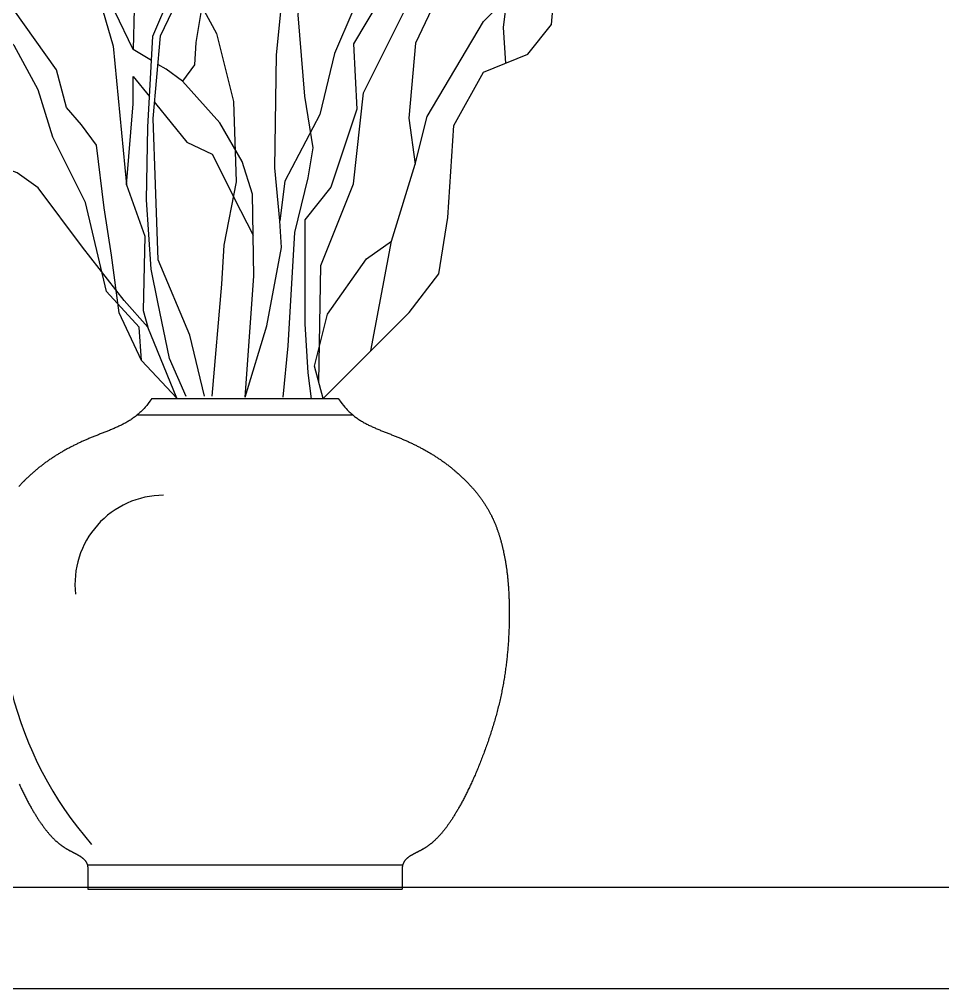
# Model space of a CAD drawing. Extents: x 1959 to 5877, y 3119 to 7489.
# Drawn here: x 4770.2 to 4989, y 5692.4 to 5922 of the extents above; entities that cross this region are included whole.
import ezdxf

# ---------------------------------------------------------------- set-up
doc = ezdxf.new("R2010")
doc.units = 0
doc.header["$MEASUREMENT"] = 0
for name, color, linetype in [('3', 3, 'CONTINUOUS'), ('4', 4, 'CONTINUOUS'), ('7', 7, 'CONTINUOUS')]:
    doc.layers.add(name, color=color, linetype=linetype)

# ---------------------------------------------------------------- blocks, each defined once
blk = doc.blocks.new('花-3')
at = {"layer": '3'}
for p, q in [((-14.2, 62.42), (14.2, 62.42)), ((-20.75, 3.2), (20.75, 3.2))]:
    blk.add_line(p, q, dxfattribs=at)
for points in [[(41.91, 272.12), (37.9, 260.06), (31.88, 250.03), (29.06, 242.01), (27.86, 235.59), (26.25, 224.75), (24.24, 200.68), (22.64, 194.66), (18.22, 185.83), (16.21, 180.21), (19.42, 175.8), (17.82, 166.97), (12.6, 155.74), (13.8, 134.07), (14.2, 115.61), (11.79, 109.99), (9.86, 101.97), (5.26, 93.21), (4.6, 87.96)], [(72.62, 245.5), (59.32, 233.07), (55.89, 224.93), (55.03, 206.5), (56.75, 200.5), (56.32, 189.79), (52.03, 176.5), (49.88, 167.07), (48.6, 157.22), (39.59, 143.93), (35.3, 138.79), (28.86, 128.93), (26.72, 120.36), (22.43, 111.36), (21.57, 101.5), (22.39, 95.45)], [(-5.67, 116.17), (-3.75, 112.64), (-1.5, 103.67), (-1.18, 93.1), (-2.79, 84.77), (-3.11, 79.64), (-4.39, 64.9)], [(-8.99, 64.65), (-13.61, 69.6), (-16.58, 75.86), (-17.57, 83.45), (-18.56, 89.71), (-19.55, 97.96), (-21.53, 100.6), (-23.52, 102.9), (-24.84, 107.85), (-30.45, 115.77)], [(-5.35, 64.9), (-7.28, 72.91), (-11.45, 82.85), (-11.77, 92.78), (-12.09, 101.43), (-11.12, 112.32), (-7.92, 119.05), (-6.63, 126.1), (-10.16, 140.84), (-15.61, 152.06), (-17.86, 156.22), (-21.39, 160.71), (-22.03, 167.44), (-24.92, 171.92), (-26.84, 175.45), (-21.71, 181.85), (-19.14, 187.94), (-18.5, 194.03), (-17.54, 203.64), (-15.61, 210.05)], [(16.56, 70.88), (19.27, 85.3), (22.39, 95.45), (23.96, 101.7), (31.38, 114.2), (38.42, 121.23), (43.11, 126.3), (47.02, 131.38), (50.93, 138.02), (62.27, 150.12), (64.22, 155.98), (63.05, 166.92), (68.52, 184.1), (74.77, 198.94), (76.73, 207.92)], [(-56.27, 204.62), (-51.42, 196.66), (-44.49, 192.96), (-40.09, 189.5), (-35.47, 183.72), (-30.61, 176.33), (-27.15, 165.25), (-26.92, 157.63), (-23.45, 149.08), (-22.06, 139.61), (-22.06, 132.22), (-20.4, 121.42), (-17.35, 110.98), (-15.61, 92.71), (-13.21, 85.97), (-13.43, 76.18), (-12.79, 73.98)], [(5.04, 64.76), (5.69, 71.54), (6.57, 86.43), (8.32, 93.65), (8.98, 97.59), (7.88, 104.37), (7.01, 115.1), (7.88, 123.42), (9.86, 133.27), (10.51, 137.42), (10.84, 142.64), (17.28, 156.79), (25, 173.07), (26.29, 182.5), (25, 184.64), (24.14, 186.36), (25.43, 196.64), (24.24, 200.68)], [(-14.74, 110.55), (-17.13, 115.55), (-18.22, 121.2), (-19.31, 132.08), (-19.31, 138.17), (-19.89, 147.38), (-21.43, 151.5), (-23.24, 156.91), (-24.53, 163.87), (-25.82, 171.59), (-26.84, 175.45), (-28.65, 178.8), (-29.68, 181.38), (-30.37, 181.85), (-33.81, 184.47), (-35.61, 188.08), (-35.65, 190.78)], [(9.71, 66.72), (10, 82.12), (14.29, 92.84), (15.58, 104.84), (22.44, 118.55), (26.73, 124.98), (26.73, 131.84), (28.88, 147.69), (30.59, 153.69), (33.6, 160.98), (33.17, 169.12), (31.02, 175.12), (27.59, 177.69), (25.02, 186.26), (24.39, 188.35)], [(-13.61, 69.6), (-13.96, 73.98), (-18.26, 78.66), (-21, 90.38), (-25.3, 98.97), (-27.25, 105.22), (-30.38, 111.07), (-35.85, 116.15), (-40.15, 117.71), (-44.84, 126.3), (-46.8, 127.48), (-51.1, 134.5), (-55, 138.41), (-57.74, 140.75), (-61.65, 143.88), (-64.39, 145.05), (-67.51, 148.95), (-70.25, 155.2), (-75.72, 160.67)], [(-27.76, 155.79), (-29.97, 150.48), (-32.18, 145.18), (-30.86, 137.66), (-24.66, 131.91), (-15.36, 126.16), (-14.48, 121.3), (-14.74, 110.55)], [(10.28, 64.6), (15.36, 69.68), (21.61, 75.93), (25.52, 81.01), (26.69, 88.42), (27.48, 100.53), (31.38, 107.56), (37.25, 109.9), (40.37, 113.81), (40.77, 118.88), (40.77, 130.21), (42.33, 132.94), (48.19, 135.68)], [(34.32, 108.73), (34.03, 113.41), (34.88, 120.27), (37.03, 130.12), (38.75, 135.27)], [(-8.99, 64.65), (-12.79, 73.98), (-15.91, 77.49), (-21.39, 84.52), (-27.25, 92.33), (-29.99, 94.28), (-33.11, 95.45), (-37.41, 99.75), (-39.76, 103.26), (-45.23, 107.56), (-51.88, 114.2), (-55.79, 120.45), (-56.96, 123.96), (-58.13, 131.38), (-60.09, 134.5)], [(-7.77, 64.87), (-9.95, 69.87), (-11.47, 77.27), (-12.34, 81.62), (-12.99, 90.75), (-12.78, 100.32), (-12.12, 112.29), (-9.73, 117.94), (-9.51, 122.94), (-11.03, 125.99), (-14.3, 129.69), (-14.65, 131.55)], [(26.73, 131.84), (21.16, 122.84), (14.29, 111.27), (14.72, 102.69), (11.29, 92.41), (7.86, 88.12), (7.86, 74.41), (8.29, 67.98), (8.72, 64.55)], [(0, 64.76), (2.85, 74.17), (4.82, 84.46), (4.6, 87.96), (3.94, 94.96), (4.16, 109.85), (5.69, 125.17)], [(-5.67, 116.17), (-6.48, 111.46), (-6.67, 108.53), (-8.24, 106.37)], [(-12.3, 109.08), (-14.74, 110.55)], [(0, 64.76), (1.17, 80.7), (0.98, 91.48), (-0.39, 95.79), (-3.34, 100.88), (-8.24, 106.37), (-10.4, 107.94), (-11.46, 108.57)], [(-15.61, 92.71), (-14.74, 103.37), (-14.74, 106.96)], [(-14.74, 106.96), (-12.56, 104.36)], [(-11.9, 103.58), (-11.77, 103.43), (-7.65, 98.34), (-4.32, 96.77), (-0.59, 89.32), (1.08, 86.09)], [(10.28, 64.61), (9.14, 68.84), (10.86, 75.7), (16.01, 82.98), (19.27, 85.3)]]:
    blk.add_lwpolyline(points, dxfattribs=at)
for centre, radius, start, end in [((-10.68, 40.14), 11.72, 90.2859, 186.3895), ((16.18, 37.77), 48.37, 166.8819, 221.2179)]:
    blk.add_arc(centre, radius, start, end, dxfattribs=at)
at = {"layer": '4'}
blk.add_line((-20.7, 0), (20.7, 0), dxfattribs=at)
blk.add_line((-20.7, 0), (20.7, 0), dxfattribs=at)
for points in [[(-12.27, 64.61), (-12.52, 64.25), (-12.75, 63.95), (-12.95, 63.69), (-13.13, 63.47), (-13.3, 63.28), (-13.45, 63.12), (-13.59, 62.97), (-13.72, 62.85), (-13.85, 62.73), (-13.97, 62.62), (-14.09, 62.51), (-14.2, 62.42), (-14.32, 62.32), (-14.43, 62.24), (-14.54, 62.15), (-14.65, 62.07), (-14.76, 61.99), (-14.87, 61.91), (-14.99, 61.84), (-15.1, 61.76), (-15.22, 61.69), (-15.33, 61.62), (-15.45, 61.55), (-15.56, 61.48), (-15.68, 61.41), (-15.8, 61.35), (-15.92, 61.29), (-16.03, 61.22), (-16.15, 61.16), (-16.27, 61.1), (-16.39, 61.04), (-16.51, 60.98), (-16.63, 60.93), (-16.75, 60.87), (-16.88, 60.82), (-17, 60.76), (-17.12, 60.71), (-17.24, 60.65), (-17.36, 60.6), (-17.48, 60.55), (-17.6, 60.5), (-17.73, 60.45), (-17.85, 60.4), (-17.97, 60.35), (-18.09, 60.3), (-18.21, 60.26), (-18.33, 60.21), (-18.46, 60.16), (-18.58, 60.11), (-18.7, 60.07), (-18.82, 60.02), (-18.94, 59.97), (-19.06, 59.92), (-19.18, 59.88), (-19.3, 59.83), (-19.42, 59.78), (-19.53, 59.74), (-19.65, 59.69), (-19.77, 59.64), (-19.89, 59.59), (-20, 59.55), (-20.12, 59.5), (-20.24, 59.45), (-20.35, 59.4), (-20.47, 59.35), (-20.58, 59.31), (-20.7, 59.26), (-20.81, 59.21), (-20.92, 59.16), (-21.04, 59.11), (-21.15, 59.06), (-21.26, 59.01), (-21.37, 58.96), (-21.48, 58.91), (-21.6, 58.86), (-21.71, 58.81), (-21.82, 58.75), (-21.93, 58.7), (-22.04, 58.65), (-22.14, 58.6), (-22.25, 58.55), (-22.36, 58.49), (-22.47, 58.44), (-22.58, 58.39), (-22.68, 58.33), (-22.79, 58.28), (-22.9, 58.22), (-23, 58.17), (-23.11, 58.11), (-23.21, 58.06), (-23.32, 58), (-23.42, 57.95), (-23.53, 57.89), (-23.63, 57.83), (-23.73, 57.77), (-23.84, 57.72), (-23.94, 57.66), (-24.04, 57.6), (-24.14, 57.54), (-24.24, 57.48), (-24.35, 57.42), (-24.45, 57.36), (-24.55, 57.3), (-24.65, 57.24), (-24.75, 57.18), (-24.85, 57.12), (-24.95, 57.05), (-25.04, 56.99), (-25.14, 56.93), (-25.24, 56.86), (-25.34, 56.8), (-25.44, 56.74), (-25.53, 56.67), (-25.63, 56.6), (-25.73, 56.54), (-25.82, 56.47), (-25.92, 56.4), (-26.02, 56.34), (-26.11, 56.27), (-26.21, 56.2), (-26.3, 56.13), (-26.4, 56.06), (-26.49, 55.99), (-26.59, 55.92), (-26.68, 55.85), (-26.77, 55.78), (-26.86, 55.7), (-26.96, 55.63), (-27.05, 55.56), (-27.14, 55.49), (-27.23, 55.41), (-27.32, 55.34), (-27.42, 55.26), (-27.51, 55.19), (-27.6, 55.11), (-27.69, 55.04), (-27.77, 54.96), (-27.86, 54.88), (-27.95, 54.8), (-28.04, 54.73), (-28.13, 54.65), (-28.21, 54.57), (-28.3, 54.49), (-28.39, 54.41), (-28.47, 54.33), (-28.56, 54.25), (-28.64, 54.17), (-28.72, 54.09), (-28.81, 54.01), (-28.89, 53.93), (-28.97, 53.85), (-29.06, 53.77), (-29.14, 53.68), (-29.22, 53.6), (-29.3, 53.52), (-29.38, 53.44), (-29.46, 53.35), (-29.53, 53.27), (-29.61, 53.19), (-29.69, 53.1), (-29.77, 53.02)], [(-29.74, 13.82), (-29.67, 13.68), (-29.6, 13.54), (-29.54, 13.39), (-29.47, 13.26), (-29.4, 13.12), (-29.34, 12.98), (-29.27, 12.84), (-29.21, 12.71), (-29.14, 12.58), (-29.07, 12.45), (-29.01, 12.32), (-28.94, 12.19), (-28.88, 12.06), (-28.81, 11.94), (-28.75, 11.81), (-28.68, 11.69), (-28.62, 11.57), (-28.55, 11.45), (-28.49, 11.33), (-28.42, 11.21), (-28.36, 11.1), (-28.3, 10.98), (-28.23, 10.87), (-28.17, 10.75), (-28.11, 10.64), (-28.04, 10.53), (-27.98, 10.43), (-27.92, 10.32), (-27.86, 10.21), (-27.79, 10.11), (-27.73, 10.01), (-27.67, 9.91), (-27.61, 9.81), (-27.55, 9.71), (-27.49, 9.61), (-27.43, 9.51), (-27.37, 9.42), (-27.31, 9.32), (-27.25, 9.23), (-27.19, 9.14), (-27.13, 9.05), (-27.07, 8.96), (-27.01, 8.87), (-26.95, 8.79), (-26.89, 8.7), (-26.83, 8.62), (-26.77, 8.54), (-26.72, 8.45), (-26.66, 8.37), (-26.6, 8.3), (-26.55, 8.22), (-26.49, 8.14), (-26.43, 8.07), (-26.38, 7.99), (-26.32, 7.92), (-26.27, 7.85), (-26.21, 7.78), (-26.16, 7.71), (-26.1, 7.64), (-26.05, 7.58), (-26, 7.51), (-25.94, 7.45), (-25.89, 7.38), (-25.84, 7.32), (-25.79, 7.26), (-25.73, 7.2), (-25.68, 7.14), (-25.63, 7.09), (-25.58, 7.03), (-25.53, 6.97), (-25.48, 6.92), (-25.43, 6.87), (-25.38, 6.81), (-25.33, 6.76), (-25.28, 6.71), (-25.23, 6.66), (-25.18, 6.61), (-25.13, 6.57), (-25.09, 6.52), (-25.04, 6.47), (-24.99, 6.43), (-24.94, 6.39), (-24.9, 6.34), (-24.85, 6.3), (-24.8, 6.26), (-24.76, 6.22), (-24.71, 6.18), (-24.66, 6.14), (-24.62, 6.1), (-24.57, 6.06), (-24.53, 6.03), (-24.48, 5.99), (-24.44, 5.95), (-24.39, 5.92), (-24.35, 5.89), (-24.3, 5.85), (-24.26, 5.82), (-24.22, 5.79), (-24.17, 5.76), (-24.13, 5.72), (-24.09, 5.69), (-24.04, 5.66), (-24, 5.63), (-23.96, 5.61), (-23.92, 5.58), (-23.87, 5.55), (-23.83, 5.52), (-23.79, 5.5), (-23.75, 5.47), (-23.71, 5.44), (-23.66, 5.42), (-23.62, 5.39), (-23.58, 5.37), (-23.54, 5.34), (-23.5, 5.32), (-23.46, 5.29), (-23.42, 5.27), (-23.38, 5.25), (-23.34, 5.22), (-23.3, 5.2), (-23.26, 5.18), (-23.22, 5.16), (-23.18, 5.14), (-23.14, 5.11), (-23.1, 5.09), (-23.06, 5.07), (-23.02, 5.05), (-22.98, 5.03), (-22.94, 5.01), (-22.9, 4.99), (-22.86, 4.97), (-22.82, 4.95), (-22.78, 4.93), (-22.74, 4.91), (-22.7, 4.89), (-22.67, 4.87), (-22.63, 4.85), (-22.59, 4.83), (-22.55, 4.81), (-22.52, 4.79), (-22.48, 4.77), (-22.44, 4.75), (-22.4, 4.73), (-22.37, 4.71), (-22.33, 4.69), (-22.29, 4.67), (-22.26, 4.65), (-22.22, 4.64), (-22.19, 4.62), (-22.15, 4.6), (-22.12, 4.58), (-22.08, 4.56), (-22.05, 4.54), (-22.01, 4.52), (-21.98, 4.5), (-21.95, 4.48), (-21.91, 4.46), (-21.88, 4.44), (-21.85, 4.42), (-21.82, 4.4), (-21.79, 4.39), (-21.75, 4.37), (-21.72, 4.35), (-21.69, 4.33), (-21.66, 4.31), (-21.63, 4.29), (-21.6, 4.27), (-21.57, 4.25), (-21.54, 4.23), (-21.52, 4.2), (-21.49, 4.18), (-21.46, 4.16), (-21.43, 4.14), (-21.41, 4.12), (-21.38, 4.1), (-21.35, 4.08), (-21.33, 4.06), (-21.3, 4.03), (-21.28, 4.01), (-21.25, 3.99), (-21.23, 3.97), (-21.21, 3.94), (-21.18, 3.92), (-21.16, 3.9), (-21.14, 3.87), (-21.12, 3.85), (-21.1, 3.83), (-21.08, 3.8), (-21.06, 3.78), (-21.04, 3.75), (-21.02, 3.73), (-21, 3.7), (-20.99, 3.68), (-20.97, 3.65), (-20.95, 3.62), (-20.93, 3.6), (-20.92, 3.57), (-20.9, 3.54), (-20.89, 3.51), (-20.87, 3.49), (-20.86, 3.46), (-20.85, 3.43), (-20.83, 3.4), (-20.82, 3.37), (-20.81, 3.34), (-20.8, 3.31), (-20.79, 3.28), (-20.77, 3.26), (-20.76, 3.23), (-20.75, 3.2), (-20.74, 3.17), (-20.74, 3.14), (-20.73, 3.11), (-20.72, 3.04), (-20.71, 2.91), (-20.71, 2.67), (-20.7, 2.3), (-20.7, 1.75), (-20.7, 0.99), (-20.7, 0)], [(-12.27, 64.61), (12.27, 64.61)], [(12.27, 64.61), (12.52, 64.25), (12.75, 63.95), (12.95, 63.69), (13.13, 63.47), (13.3, 63.28), (13.45, 63.12), (13.59, 62.97), (13.72, 62.85), (13.85, 62.73), (13.97, 62.62), (14.09, 62.51), (14.2, 62.42), (14.32, 62.32), (14.43, 62.24), (14.54, 62.15), (14.65, 62.07), (14.76, 61.99), (14.87, 61.91), (14.99, 61.84), (15.1, 61.76), (15.22, 61.69), (15.33, 61.62), (15.45, 61.55), (15.56, 61.48), (15.68, 61.41), (15.8, 61.35), (15.92, 61.29), (16.03, 61.22), (16.15, 61.16), (16.27, 61.1), (16.39, 61.04), (16.51, 60.98), (16.63, 60.93), (16.75, 60.87), (16.88, 60.82), (17, 60.76), (17.12, 60.71), (17.24, 60.65), (17.36, 60.6), (17.48, 60.55), (17.6, 60.5), (17.73, 60.45), (17.85, 60.4), (17.97, 60.35), (18.09, 60.3), (18.21, 60.26), (18.33, 60.21), (18.46, 60.16), (18.58, 60.11), (18.7, 60.07), (18.82, 60.02), (18.94, 59.97), (19.06, 59.92), (19.18, 59.88), (19.3, 59.83), (19.42, 59.78), (19.53, 59.74), (19.65, 59.69), (19.77, 59.64), (19.89, 59.59), (20, 59.55), (20.12, 59.5), (20.24, 59.45), (20.35, 59.4), (20.47, 59.35), (20.58, 59.31), (20.7, 59.26), (20.81, 59.21), (20.92, 59.16), (21.04, 59.11), (21.15, 59.06), (21.26, 59.01), (21.37, 58.96), (21.48, 58.91), (21.6, 58.86), (21.71, 58.81), (21.82, 58.75), (21.93, 58.7), (22.04, 58.65), (22.14, 58.6), (22.25, 58.55), (22.36, 58.49), (22.47, 58.44), (22.58, 58.39), (22.68, 58.33), (22.79, 58.28), (22.9, 58.22), (23, 58.17), (23.11, 58.11), (23.21, 58.06), (23.32, 58), (23.42, 57.95), (23.53, 57.89), (23.63, 57.83), (23.73, 57.77), (23.84, 57.72), (23.94, 57.66), (24.04, 57.6), (24.14, 57.54), (24.24, 57.48), (24.35, 57.42), (24.45, 57.36), (24.55, 57.3), (24.65, 57.24), (24.75, 57.18), (24.85, 57.12), (24.95, 57.05), (25.04, 56.99), (25.14, 56.93), (25.24, 56.86), (25.34, 56.8), (25.44, 56.74), (25.53, 56.67), (25.63, 56.6), (25.73, 56.54), (25.82, 56.47), (25.92, 56.4), (26.02, 56.34), (26.11, 56.27), (26.21, 56.2), (26.3, 56.13), (26.4, 56.06), (26.49, 55.99), (26.59, 55.92), (26.68, 55.85), (26.77, 55.78), (26.86, 55.7), (26.96, 55.63), (27.05, 55.56), (27.14, 55.49), (27.23, 55.41), (27.32, 55.34), (27.42, 55.26), (27.51, 55.19), (27.6, 55.11), (27.69, 55.04), (27.77, 54.96), (27.86, 54.88), (27.95, 54.8), (28.04, 54.73), (28.13, 54.65), (28.21, 54.57), (28.3, 54.49), (28.39, 54.41), (28.47, 54.33), (28.56, 54.25), (28.64, 54.17), (28.72, 54.09), (28.81, 54.01), (28.89, 53.93), (28.97, 53.85), (29.06, 53.77), (29.14, 53.68), (29.22, 53.6), (29.3, 53.52), (29.38, 53.44), (29.46, 53.35), (29.53, 53.27), (29.61, 53.19), (29.69, 53.1), (29.77, 53.02), (29.84, 52.93), (29.92, 52.85), (29.99, 52.77), (30.07, 52.68), (30.14, 52.6), (30.21, 52.51), (30.28, 52.42), (30.36, 52.34), (30.43, 52.25), (30.5, 52.17), (30.57, 52.08), (30.63, 51.99), (30.7, 51.91), (30.77, 51.82), (30.84, 51.74), (30.9, 51.65), (30.97, 51.56), (31.03, 51.48), (31.09, 51.39), (31.16, 51.3), (31.22, 51.21), (31.28, 51.13), (31.34, 51.04), (31.4, 50.95), (31.46, 50.86), (31.52, 50.78), (31.57, 50.69), (31.63, 50.6), (31.68, 50.51), (31.74, 50.43), (31.79, 50.34), (31.85, 50.25), (31.9, 50.16), (31.95, 50.07), (32, 49.99), (32.05, 49.9), (32.1, 49.81), (32.15, 49.72), (32.2, 49.63), (32.25, 49.54), (32.29, 49.45), (32.34, 49.37), (32.39, 49.28), (32.43, 49.19), (32.47, 49.1), (32.52, 49.01), (32.56, 48.92), (32.6, 48.83), (32.65, 48.74), (32.69, 48.65), (32.73, 48.56), (32.77, 48.47), (32.81, 48.38), (32.85, 48.29), (32.88, 48.19), (32.92, 48.1), (32.96, 48.01), (33, 47.92), (33.03, 47.83), (33.07, 47.74), (33.1, 47.64), (33.14, 47.55), (33.17, 47.46), (33.21, 47.36), (33.24, 47.27), (33.27, 47.18), (33.3, 47.08), (33.34, 46.99), (33.37, 46.9), (33.4, 46.8), (33.43, 46.71), (33.46, 46.61), (33.49, 46.52), (33.52, 46.42), (33.55, 46.33), (33.57, 46.23), (33.6, 46.13), (33.63, 46.04), (33.66, 45.94), (33.68, 45.84), (33.71, 45.74), (33.74, 45.65), (33.76, 45.55), (33.79, 45.45), (33.81, 45.35), (33.84, 45.25), (33.86, 45.15), (33.89, 45.05), (33.91, 44.95), (33.94, 44.85), (33.96, 44.75), (33.98, 44.65), (34.01, 44.55), (34.03, 44.45), (34.05, 44.34), (34.07, 44.24), (34.09, 44.14), (34.12, 44.03), (34.14, 43.93), (34.16, 43.82), (34.18, 43.72), (34.2, 43.61), (34.22, 43.5), (34.24, 43.4), (34.26, 43.29), (34.28, 43.18), (34.3, 43.07), (34.31, 42.96), (34.33, 42.85), (34.35, 42.74), (34.37, 42.63), (34.38, 42.51), (34.4, 42.4), (34.42, 42.29), (34.43, 42.17), (34.45, 42.06), (34.46, 41.94), (34.48, 41.82), (34.49, 41.71), (34.51, 41.59), (34.52, 41.47), (34.54, 41.35), (34.55, 41.23), (34.56, 41.11), (34.57, 40.98), (34.59, 40.86), (34.6, 40.73), (34.61, 40.61), (34.62, 40.48), (34.63, 40.35), (34.64, 40.23), (34.65, 40.1), (34.66, 39.97), (34.67, 39.83), (34.68, 39.7), (34.69, 39.57), (34.7, 39.43), (34.71, 39.3), (34.72, 39.16), (34.72, 39.02), (34.73, 38.88), (34.74, 38.74), (34.74, 38.6), (34.75, 38.46), (34.75, 38.32), (34.76, 38.17), (34.76, 38.03), (34.77, 37.88), (34.77, 37.73), (34.78, 37.58), (34.78, 37.43), (34.78, 37.28), (34.78, 37.12), (34.79, 36.97), (34.79, 36.81), (34.79, 36.65), (34.79, 36.5), (34.79, 36.34), (34.79, 36.18), (34.79, 36.01), (34.79, 35.85), (34.79, 35.69), (34.79, 35.52), (34.78, 35.36), (34.78, 35.19), (34.78, 35.02), (34.77, 34.85), (34.77, 34.68), (34.76, 34.51), (34.76, 34.34), (34.75, 34.17), (34.74, 33.99), (34.74, 33.82), (34.73, 33.64), (34.72, 33.46), (34.71, 33.29), (34.7, 33.11), (34.69, 32.93), (34.68, 32.75), (34.67, 32.57), (34.66, 32.39), (34.64, 32.21), (34.63, 32.02), (34.61, 31.84), (34.6, 31.66), (34.58, 31.47), (34.57, 31.29), (34.55, 31.1), (34.53, 30.92), (34.51, 30.73), (34.5, 30.54), (34.48, 30.35), (34.46, 30.17), (34.43, 29.98), (34.41, 29.79), (34.39, 29.6), (34.36, 29.41), (34.34, 29.22), (34.31, 29.03), (34.29, 28.83), (34.26, 28.64), (34.23, 28.45), (34.21, 28.26), (34.18, 28.07), (34.15, 27.87), (34.11, 27.68), (34.08, 27.49), (34.05, 27.29), (34.01, 27.1), (33.98, 26.91), (33.94, 26.71), (33.91, 26.52), (33.87, 26.32), (33.83, 26.13), (33.79, 25.93), (33.75, 25.74), (33.71, 25.55), (33.67, 25.35), (33.63, 25.16), (33.58, 24.96), (33.54, 24.77), (33.49, 24.57), (33.44, 24.38), (33.4, 24.19), (33.35, 23.99), (33.3, 23.8), (33.25, 23.61), (33.2, 23.41), (33.15, 23.22), (33.1, 23.03), (33.05, 22.83), (32.99, 22.64), (32.94, 22.45), (32.88, 22.26), (32.83, 22.07), (32.77, 21.88), (32.72, 21.69), (32.66, 21.5), (32.6, 21.31), (32.54, 21.12), (32.48, 20.93), (32.42, 20.75), (32.36, 20.56), (32.3, 20.37), (32.24, 20.19), (32.18, 20), (32.12, 19.82), (32.06, 19.63), (32, 19.45), (31.93, 19.27), (31.87, 19.09), (31.81, 18.91), (31.74, 18.73), (31.68, 18.55), (31.61, 18.37), (31.55, 18.19), (31.48, 18.02), (31.42, 17.84), (31.35, 17.67), (31.28, 17.49), (31.22, 17.32), (31.15, 17.15), (31.09, 16.98), (31.02, 16.81), (30.95, 16.64), (30.88, 16.47), (30.82, 16.31), (30.75, 16.14), (30.68, 15.98), (30.61, 15.82), (30.55, 15.65), (30.48, 15.49), (30.41, 15.34), (30.34, 15.18), (30.28, 15.02), (30.21, 14.87), (30.14, 14.71), (30.07, 14.56), (30.01, 14.41), (29.94, 14.26), (29.87, 14.11), (29.81, 13.97), (29.74, 13.82), (29.67, 13.68), (29.6, 13.54), (29.54, 13.39), (29.47, 13.26), (29.4, 13.12), (29.34, 12.98), (29.27, 12.84), (29.21, 12.71), (29.14, 12.58), (29.07, 12.45), (29.01, 12.32), (28.94, 12.19), (28.88, 12.06), (28.81, 11.94), (28.75, 11.81), (28.68, 11.69), (28.62, 11.57), (28.55, 11.45), (28.49, 11.33), (28.42, 11.21), (28.36, 11.1), (28.3, 10.98), (28.23, 10.87), (28.17, 10.75), (28.11, 10.64), (28.04, 10.53), (27.98, 10.43), (27.92, 10.32), (27.86, 10.21), (27.79, 10.11), (27.73, 10.01), (27.67, 9.91), (27.61, 9.81), (27.55, 9.71), (27.49, 9.61), (27.43, 9.51), (27.37, 9.42), (27.31, 9.32), (27.25, 9.23), (27.19, 9.14), (27.13, 9.05), (27.07, 8.96), (27.01, 8.87), (26.95, 8.79), (26.89, 8.7), (26.83, 8.62), (26.77, 8.54), (26.72, 8.45), (26.66, 8.37), (26.6, 8.3), (26.55, 8.22), (26.49, 8.14), (26.43, 8.07), (26.38, 7.99), (26.32, 7.92), (26.27, 7.85), (26.21, 7.78), (26.16, 7.71), (26.1, 7.64), (26.05, 7.58), (26, 7.51), (25.94, 7.45), (25.89, 7.38), (25.84, 7.32), (25.79, 7.26), (25.73, 7.2), (25.68, 7.14), (25.63, 7.09), (25.58, 7.03), (25.53, 6.97), (25.48, 6.92), (25.43, 6.87), (25.38, 6.81), (25.33, 6.76), (25.28, 6.71), (25.23, 6.66), (25.18, 6.61), (25.13, 6.57), (25.09, 6.52), (25.04, 6.47), (24.99, 6.43), (24.94, 6.39), (24.9, 6.34), (24.85, 6.3), (24.8, 6.26), (24.76, 6.22), (24.71, 6.18), (24.66, 6.14), (24.62, 6.1), (24.57, 6.06), (24.53, 6.03), (24.48, 5.99), (24.44, 5.95), (24.39, 5.92), (24.35, 5.89), (24.3, 5.85), (24.26, 5.82), (24.22, 5.79), (24.17, 5.76), (24.13, 5.72), (24.09, 5.69), (24.04, 5.66), (24, 5.63), (23.96, 5.61), (23.92, 5.58), (23.87, 5.55), (23.83, 5.52), (23.79, 5.5), (23.75, 5.47), (23.71, 5.44), (23.66, 5.42), (23.62, 5.39), (23.58, 5.37), (23.54, 5.34), (23.5, 5.32), (23.46, 5.29), (23.42, 5.27), (23.38, 5.25), (23.34, 5.22), (23.3, 5.2), (23.26, 5.18), (23.22, 5.16), (23.18, 5.14), (23.14, 5.11), (23.1, 5.09), (23.06, 5.07), (23.02, 5.05), (22.98, 5.03), (22.94, 5.01), (22.9, 4.99), (22.86, 4.97), (22.82, 4.95), (22.78, 4.93), (22.74, 4.91), (22.7, 4.89), (22.67, 4.87), (22.63, 4.85), (22.59, 4.83), (22.55, 4.81), (22.52, 4.79), (22.48, 4.77), (22.44, 4.75), (22.4, 4.73), (22.37, 4.71), (22.33, 4.69), (22.29, 4.67), (22.26, 4.65), (22.22, 4.64), (22.19, 4.62), (22.15, 4.6), (22.12, 4.58), (22.08, 4.56), (22.05, 4.54), (22.01, 4.52), (21.98, 4.5), (21.95, 4.48), (21.91, 4.46), (21.88, 4.44), (21.85, 4.42), (21.82, 4.4), (21.79, 4.39), (21.75, 4.37), (21.72, 4.35), (21.69, 4.33), (21.66, 4.31), (21.63, 4.29), (21.6, 4.27), (21.57, 4.25), (21.54, 4.23), (21.52, 4.2), (21.49, 4.18), (21.46, 4.16), (21.43, 4.14), (21.41, 4.12), (21.38, 4.1), (21.35, 4.08), (21.33, 4.06), (21.3, 4.03), (21.28, 4.01), (21.25, 3.99), (21.23, 3.97), (21.21, 3.94), (21.18, 3.92), (21.16, 3.9), (21.14, 3.87), (21.12, 3.85), (21.1, 3.83), (21.08, 3.8), (21.06, 3.78), (21.04, 3.75), (21.02, 3.73), (21, 3.7), (20.99, 3.68), (20.97, 3.65), (20.95, 3.62), (20.93, 3.6), (20.92, 3.57), (20.9, 3.54), (20.89, 3.51), (20.87, 3.49), (20.86, 3.46), (20.85, 3.43), (20.83, 3.4), (20.82, 3.37), (20.81, 3.34), (20.8, 3.31), (20.79, 3.28), (20.77, 3.26), (20.76, 3.23), (20.75, 3.2), (20.74, 3.17), (20.74, 3.14), (20.73, 3.11), (20.72, 3.04), (20.71, 2.91), (20.71, 2.67), (20.7, 2.3), (20.7, 1.75), (20.7, 0.99), (20.7, 0)]]:
    blk.add_lwpolyline(points, dxfattribs=at)

msp = doc.modelspace()

# ---------------------------------------------------------------- linework, layer by layer
at = {"layer": '7', "color": 7}
for p, q in [((2813.52, 5716.39), (5213.52, 5716.39)), ((2813.52, 5692.39), (5213.52, 5692.39))]:
    msp.add_line(p, q, dxfattribs=at)

# ---------------------------------------------------------------- block references
at = {"layer": '7', "xscale": 1.8, "yscale": 1.8, "zscale": 1.8}
msp.add_blockref('花-3', (4823.68, 5715.95), dxfattribs=at)

doc.saveas('drawing.dxf')
